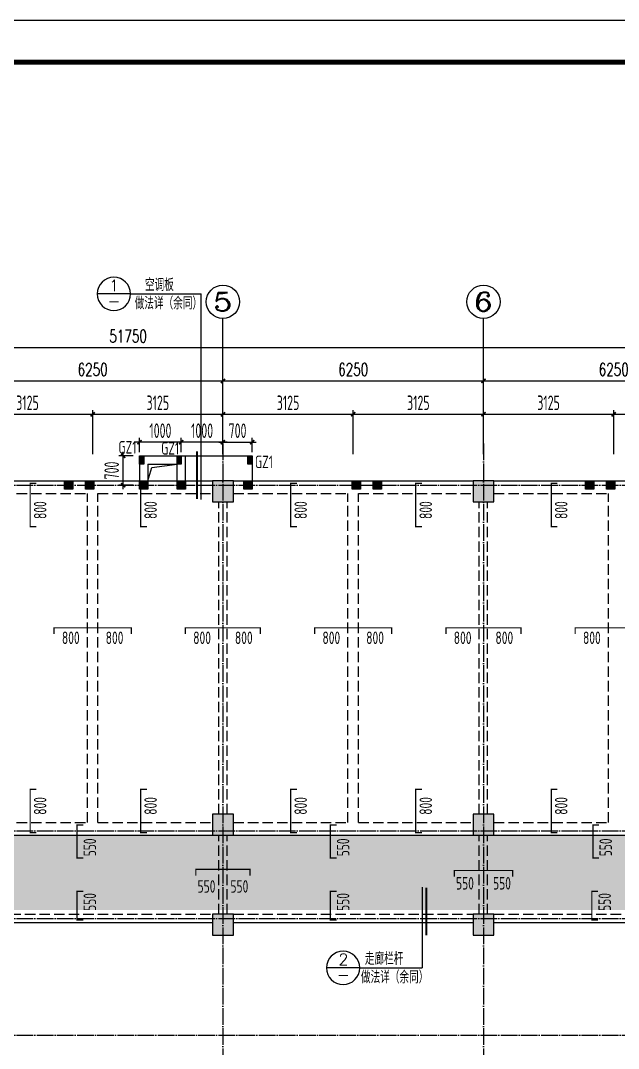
# Model space of a CAD drawing. Extents: x 139600 to 234074, y -135459 to 284050.
# Drawn here: x 173395 to 187738, y 165379 to 190050 of the extents above; entities that cross this region are included whole.
import ezdxf
from ezdxf.enums import TextEntityAlignment as Align

# ---------------------------------------------------------------- set-up
doc = ezdxf.new("R2010")
doc.units = 0
doc.header["$LTSCALE"] = 100
for name, pattern in [('DASHED', [0.75, 0.5, -0.25]), ('DOTE', [2.42, 2, -0.2, 0.02, -0.2]), ('HIDDEN', [7, 5, -2])]:
    doc.linetypes.add(name, pattern=pattern)
doc.layers.get('0').update_dxf_attribs({"linetype": 'CONTINUOUS'})
doc.layers.get('Defpoints').update_dxf_attribs({"linetype": 'CONTINUOUS'})
for name, color, linetype in [('AXIS', 3, 'CONTINUOUS'), ('AXIS_TEXT', 7, 'CONTINUOUS'), ('BEAM', 4, 'DASHED'), ('BEAM_CON', 4, 'CONTINUOUS'), ('B挑板&檐线', 6, 'CONTINUOUS'), ('B板筋标注', 7, 'CONTINUOUS'), ('B板细部尺寸标注', 9, 'CONTINUOUS'), ('COLU', 7, 'CONTINUOUS'), ('DOTE', 8, 'DOTE'), ('D大样&索引', 7, 'CONTINUOUS'), ('D洞口边线', 6, 'CONTINUOUS'), ('FSK_FREIN', 2, 'CONTINUOUS'), ('FSK_FTEXT', 4, 'CONTINUOUS'), ('GZ', 2, 'CONTINUOUS'), ('图框', 7, 'CONTINUOUS')]:
    doc.layers.add(name, color=color, linetype=linetype)
doc.styles.add('_TCH_AXIS', font='COMPLEX', dxfattribs={"bigfont": 'GBCBIG'})
doc.styles.add('_TCH_DIM', font='tssdeng.shx', dxfattribs={"width": 0.7, "bigfont": '1.shx'})
doc.styles.add('_TCH_DIM_T3', font='simplex_.ttf', dxfattribs={"width": 0.705882, "bigfont": 'GBCBIG'})
doc.styles.add('BW_Rein', font='Tssdeng.shx', dxfattribs={"width": 0.7, "bigfont": 'hztxt.shx'})
doc.styles.add('COMP', font='COMPLEX', dxfattribs={"bigfont": 'hztxt'})
doc.styles.add('COMPLEX', font='COMPLEX')
doc.styles.add('TSSD_Dimension', font='tssdeng.shx', dxfattribs={"width": 0.62, "bigfont": '1.shx'})
doc.styles.add('TSSD_Rein', font='Tssdeng.shx', dxfattribs={"width": 0.7, "bigfont": '1.shx'})
doc.dimstyles.new('_TCH_ARCH&&100', dxfattribs={"dimtxt": 297.5, "dimasz": 100, "dimexe": 250, "dimexo": 300, "dimgap": 126.25, "dimtad": 1, "dimdec": 0, "dimzin": 0, "dimdsep": 46, "dimtxsty": '_TCH_DIM_T3', "dimblk": 'ARCHTICK', "dimcen": 0.09, "dimclrt": 7, "dimazin": 2, "dimtfac": 1, "dimtdec": 0, "dimtix": 1, "dimtmove": 2, "dimatfit": 3, "dimfxl": 1, "dimtolj": 1, "dimtzin": 0, "dimarcsym": 0})
doc.dimstyles.new('TSSD_100_100', dxfattribs={"dimtxt": 350, "dimasz": 100, "dimexe": 100, "dimexo": 250, "dimgap": 100, "dimtad": 1, "dimdec": 0, "dimzin": 0, "dimdsep": 46, "dimtxsty": 'TSSD_Dimension', "dimblk": 'ARCHTICK', "dimblk1": 'ARCHTICK', "dimblk2": 'ARCHTICK', "dimcen": 0, "dimdle": 100, "dimclrt": 7, "dimadec": 0, "dimazin": 0, "dimtfac": 1, "dimtdec": 0, "dimtix": 1, "dimtmove": 2, "dimatfit": 3, "dimfxl": 1, "dimtolj": 1, "dimtzin": 0, "dimarcsym": 0})
doc.dimstyles.new('TSSD_100_100$0', dxfattribs={"dimtxt": 350, "dimasz": 150, "dimexe": 100, "dimexo": 50, "dimgap": 100, "dimtad": 1, "dimdec": 0, "dimzin": 0, "dimdsep": 46, "dimtxsty": 'TSSD_Rein', "dimblk": 'OBLIQUE', "dimcen": 0, "dimdle": 100, "dimclrt": 7, "dimadec": 0, "dimazin": 0, "dimtfac": 1, "dimtdec": 0, "dimtix": 1, "dimtmove": 2, "dimatfit": 3, "dimfxl": 250, "dimtolj": 1, "dimtzin": 0, "dimarcsym": 0})

# ---------------------------------------------------------------- blocks, each defined once
blk = doc.blocks.new('_AXISO')
blk.add_circle((0, 0), 0.5)
at = {"layer": 'AXIS_TEXT', "style": 'COMPLEX', "width": 1.041667}
blk.add_attdef('A', text='', height=0.56, dxfattribs=at).set_placement((-0.25, -0.28), (0.25, -0.28), align=Align.FIT)
blk = doc.blocks.new('_ArchTick')
at = {"color": 0, "linetype": 'ByBlock', "const_width": 0.4}
blk.add_lwpolyline([(-0.5, -0.5), (0.5, 0.5)], dxfattribs=at)
blk = doc.blocks.new('*D317')
at = {"layer": 'AXIS', "color": 0, "lineweight": -2}
for p, q in [((172000, 180200), (172000, 181650)), ((178250, 180200), (178250, 181650)), ((172000, 181400), (178250, 181400))]:
    blk.add_line(p, q, dxfattribs=at)
at = {"layer": 'Defpoints', "color": 0}
for p in [(178250, 181400), (172000, 179900), (178250, 179900)]:
    blk.add_point(p, dxfattribs=at)
at = {"layer": 'AXIS', "color": 0, "lineweight": -2, "xscale": 100, "yscale": 100, "zscale": 100, "rotation": 180}
blk.add_blockref('_ArchTick', (172000, 181400), dxfattribs=at)
at = {"layer": 'AXIS', "color": 0, "lineweight": -2, "xscale": 100, "yscale": 100, "zscale": 100}
blk.add_blockref('_ArchTick', (178250, 181400), dxfattribs=at)
at = {"layer": 'AXIS', "color": 7, "insert": (175125, 181675), "char_height": 297.5, "attachment_point": 5, "style": '_TCH_DIM_T3'}
blk.add_mtext('\\A1;6250', dxfattribs=at)
blk = doc.blocks.new('*D318')
at = {"layer": 'AXIS', "color": 0, "lineweight": -2}
for p, q in [((178250, 180200), (178250, 181650)), ((184500, 180200), (184500, 181650)), ((178250, 181400), (184500, 181400))]:
    blk.add_line(p, q, dxfattribs=at)
at = {"layer": 'Defpoints', "color": 0}
for p in [(184500, 181400), (178250, 179900), (184500, 179900)]:
    blk.add_point(p, dxfattribs=at)
at = {"layer": 'AXIS', "color": 0, "lineweight": -2, "xscale": 100, "yscale": 100, "zscale": 100, "rotation": 180}
blk.add_blockref('_ArchTick', (178250, 181400), dxfattribs=at)
at = {"layer": 'AXIS', "color": 0, "lineweight": -2, "xscale": 100, "yscale": 100, "zscale": 100}
blk.add_blockref('_ArchTick', (184500, 181400), dxfattribs=at)
at = {"layer": 'AXIS', "color": 7, "insert": (181375, 181675), "char_height": 297.5, "attachment_point": 5, "style": '_TCH_DIM_T3'}
blk.add_mtext('\\A1;6250', dxfattribs=at)
blk = doc.blocks.new('*D319')
at = {"layer": 'AXIS', "color": 0, "lineweight": -2}
for p, q in [((184500, 180200), (184500, 181650)), ((190750, 180200), (190750, 181650)), ((184500, 181400), (190750, 181400))]:
    blk.add_line(p, q, dxfattribs=at)
at = {"layer": 'Defpoints', "color": 0}
for p in [(190750, 181400), (184500, 179900), (190750, 179900)]:
    blk.add_point(p, dxfattribs=at)
at = {"layer": 'AXIS', "color": 0, "lineweight": -2, "xscale": 100, "yscale": 100, "zscale": 100, "rotation": 180}
blk.add_blockref('_ArchTick', (184500, 181400), dxfattribs=at)
at = {"layer": 'AXIS', "color": 0, "lineweight": -2, "xscale": 100, "yscale": 100, "zscale": 100}
blk.add_blockref('_ArchTick', (190750, 181400), dxfattribs=at)
at = {"layer": 'AXIS', "color": 7, "insert": (187625, 181675), "char_height": 297.5, "attachment_point": 5, "style": '_TCH_DIM_T3'}
blk.add_mtext('\\A1;6250', dxfattribs=at)
blk = doc.blocks.new('*D327')
at = {"layer": 'AXIS', "color": 0, "lineweight": -2}
for p, q in [((150100, 180200), (150100, 182450)), ((201850, 180200), (201850, 182450)), ((150100, 182200), (201850, 182200))]:
    blk.add_line(p, q, dxfattribs=at)
at = {"layer": 'Defpoints', "color": 0}
for p in [(201850, 182200), (150100, 179900), (201850, 179900)]:
    blk.add_point(p, dxfattribs=at)
at = {"layer": 'AXIS', "color": 0, "lineweight": -2, "xscale": 100, "yscale": 100, "zscale": 100, "rotation": 180}
blk.add_blockref('_ArchTick', (150100, 182200), dxfattribs=at)
at = {"layer": 'AXIS', "color": 0, "lineweight": -2, "xscale": 100, "yscale": 100, "zscale": 100}
blk.add_blockref('_ArchTick', (201850, 182200), dxfattribs=at)
at = {"layer": 'AXIS', "color": 7, "insert": (175975, 182475), "char_height": 297.5, "attachment_point": 5, "style": '_TCH_DIM_T3'}
blk.add_mtext('\\A1;51750', dxfattribs=at)
blk = doc.blocks.new('*D346')
at = {"layer": 'B板细部尺寸标注', "color": 0, "lineweight": -2}
for p, q in [((181275, 180600), (184600, 180600)), ((181375, 179645), (181375, 180700)), ((184500, 179645), (184500, 180700))]:
    blk.add_line(p, q, dxfattribs=at)
at = {"layer": 'Defpoints', "color": 0}
for p in [(184500, 180600), (181375, 179395), (184500, 179395)]:
    blk.add_point(p, dxfattribs=at)
at = {"layer": 'B板细部尺寸标注', "color": 0, "lineweight": -2, "xscale": 100, "yscale": 100, "zscale": 100, "rotation": 180}
blk.add_blockref('_ArchTick', (181375, 180600), dxfattribs=at)
at = {"layer": 'B板细部尺寸标注', "color": 0, "lineweight": -2, "xscale": 100, "yscale": 100, "zscale": 100}
blk.add_blockref('_ArchTick', (184500, 180600), dxfattribs=at)
at = {"layer": 'B板细部尺寸标注', "color": 7, "insert": (182938, 180875), "char_height": 350, "attachment_point": 5, "style": 'TSSD_Dimension'}
blk.add_mtext('\\A1;3125', dxfattribs=at)
blk = doc.blocks.new('*D347')
at = {"layer": 'B板细部尺寸标注', "color": 0, "lineweight": -2}
for p, q in [((178150, 180600), (181475, 180600)), ((178250, 179645), (178250, 180700)), ((181375, 179645), (181375, 180700))]:
    blk.add_line(p, q, dxfattribs=at)
at = {"layer": 'Defpoints', "color": 0}
for p in [(181375, 180600), (178250, 179395), (181375, 179395)]:
    blk.add_point(p, dxfattribs=at)
at = {"layer": 'B板细部尺寸标注', "color": 0, "lineweight": -2, "xscale": 100, "yscale": 100, "zscale": 100, "rotation": 180}
blk.add_blockref('_ArchTick', (178250, 180600), dxfattribs=at)
at = {"layer": 'B板细部尺寸标注', "color": 0, "lineweight": -2, "xscale": 100, "yscale": 100, "zscale": 100}
blk.add_blockref('_ArchTick', (181375, 180600), dxfattribs=at)
at = {"layer": 'B板细部尺寸标注', "color": 7, "insert": (179812, 180875), "char_height": 350, "attachment_point": 5, "style": 'TSSD_Dimension'}
blk.add_mtext('\\A1;3125', dxfattribs=at)
blk = doc.blocks.new('*D348')
at = {"layer": 'B板细部尺寸标注', "color": 0, "lineweight": -2}
for p, q in [((187525, 180600), (190850, 180600)), ((187625, 179645), (187625, 180700)), ((190750, 179645), (190750, 180700))]:
    blk.add_line(p, q, dxfattribs=at)
at = {"layer": 'Defpoints', "color": 0}
for p in [(190750, 180600), (187625, 179395), (190750, 179395)]:
    blk.add_point(p, dxfattribs=at)
at = {"layer": 'B板细部尺寸标注', "color": 0, "lineweight": -2, "xscale": 100, "yscale": 100, "zscale": 100, "rotation": 180}
blk.add_blockref('_ArchTick', (187625, 180600), dxfattribs=at)
at = {"layer": 'B板细部尺寸标注', "color": 0, "lineweight": -2, "xscale": 100, "yscale": 100, "zscale": 100}
blk.add_blockref('_ArchTick', (190750, 180600), dxfattribs=at)
at = {"layer": 'B板细部尺寸标注', "color": 7, "insert": (189188, 180875), "char_height": 350, "attachment_point": 5, "style": 'TSSD_Dimension'}
blk.add_mtext('\\A1;3125', dxfattribs=at)
blk = doc.blocks.new('*D349')
at = {"layer": 'B板细部尺寸标注', "color": 0, "lineweight": -2}
for p, q in [((184400, 180600), (187725, 180600)), ((184500, 179645), (184500, 180700)), ((187625, 179645), (187625, 180700))]:
    blk.add_line(p, q, dxfattribs=at)
at = {"layer": 'Defpoints', "color": 0}
for p in [(187625, 180600), (184500, 179395), (187625, 179395)]:
    blk.add_point(p, dxfattribs=at)
at = {"layer": 'B板细部尺寸标注', "color": 0, "lineweight": -2, "xscale": 100, "yscale": 100, "zscale": 100, "rotation": 180}
blk.add_blockref('_ArchTick', (184500, 180600), dxfattribs=at)
at = {"layer": 'B板细部尺寸标注', "color": 0, "lineweight": -2, "xscale": 100, "yscale": 100, "zscale": 100}
blk.add_blockref('_ArchTick', (187625, 180600), dxfattribs=at)
at = {"layer": 'B板细部尺寸标注', "color": 7, "insert": (186062, 180875), "char_height": 350, "attachment_point": 5, "style": 'TSSD_Dimension'}
blk.add_mtext('\\A1;3125', dxfattribs=at)
blk = doc.blocks.new('*D483')
at = {"layer": 'B板细部尺寸标注', "color": 0, "lineweight": -2}
for p, q in [((175025, 180600), (178350, 180600)), ((175125, 179645), (175125, 180700)), ((178250, 179645), (178250, 180700))]:
    blk.add_line(p, q, dxfattribs=at)
at = {"layer": 'Defpoints', "color": 0}
for p in [(178250, 180600), (175125, 179395), (178250, 179395)]:
    blk.add_point(p, dxfattribs=at)
at = {"layer": 'B板细部尺寸标注', "color": 0, "lineweight": -2, "xscale": 100, "yscale": 100, "zscale": 100, "rotation": 180}
blk.add_blockref('_ArchTick', (175125, 180600), dxfattribs=at)
at = {"layer": 'B板细部尺寸标注', "color": 0, "lineweight": -2, "xscale": 100, "yscale": 100, "zscale": 100}
blk.add_blockref('_ArchTick', (178250, 180600), dxfattribs=at)
at = {"layer": 'B板细部尺寸标注', "color": 7, "insert": (176688, 180875), "char_height": 350, "attachment_point": 5, "style": 'TSSD_Dimension'}
blk.add_mtext('\\A1;3125', dxfattribs=at)
blk = doc.blocks.new('*D484')
at = {"layer": 'B板细部尺寸标注', "color": 0, "lineweight": -2}
for p, q in [((171900, 180600), (175225, 180600)), ((172000, 179645), (172000, 180700)), ((175125, 179645), (175125, 180700))]:
    blk.add_line(p, q, dxfattribs=at)
at = {"layer": 'Defpoints', "color": 0}
for p in [(175125, 180600), (172000, 179395), (175125, 179395)]:
    blk.add_point(p, dxfattribs=at)
at = {"layer": 'B板细部尺寸标注', "color": 0, "lineweight": -2, "xscale": 100, "yscale": 100, "zscale": 100, "rotation": 180}
blk.add_blockref('_ArchTick', (172000, 180600), dxfattribs=at)
at = {"layer": 'B板细部尺寸标注', "color": 0, "lineweight": -2, "xscale": 100, "yscale": 100, "zscale": 100}
blk.add_blockref('_ArchTick', (175125, 180600), dxfattribs=at)
at = {"layer": 'B板细部尺寸标注', "color": 7, "insert": (173562, 180875), "char_height": 350, "attachment_point": 5, "style": 'TSSD_Dimension'}
blk.add_mtext('\\A1;3125', dxfattribs=at)
blk = doc.blocks.new('A$C000F6301')
at = {"layer": 'D大样&索引', "color": 6}
blk.add_line((0, 0), (800, 0), dxfattribs=at)
blk.add_circle((400, 0), 400, dxfattribs=at)
blk = doc.blocks.new('A2+1_2')
at = {"layer": '图框'}
blk.add_lwpolyline([(0, 0), (89100, 0), (89100, 42000), (0, 42000)], close=True, dxfattribs=at)
at = {"layer": '图框', "const_width": 120}
blk.add_lwpolyline([(2500, 1000), (88100, 1000), (88100, 41000), (2500, 41000)], close=True, dxfattribs=at)
blk = doc.blocks.new('*D1745')
at = {"layer": 'B板细部尺寸标注', "color": 0, "lineweight": -2}
for p, q in [((175856, 178800), (175856, 179700)), ((176100, 179600), (175756, 179600)), ((176100, 178900), (175756, 178900))]:
    blk.add_line(p, q, dxfattribs=at)
at = {"layer": 'Defpoints', "color": 0}
for p in [(175856, 179600), (176350, 179600), (176350, 178900)]:
    blk.add_point(p, dxfattribs=at)
at = {"layer": 'B板细部尺寸标注', "color": 0, "lineweight": -2, "xscale": 100, "yscale": 100, "zscale": 100}
for p, rotation in [((175856, 179600), 90), ((175856, 178900), 270)]:
    blk.add_blockref('_ArchTick', p, dxfattribs=dict(at, rotation=rotation))
at = {"layer": 'B板细部尺寸标注', "color": 7, "insert": (175581, 179250), "char_height": 350, "attachment_point": 5, "rotation": 90, "style": 'TSSD_Dimension'}
blk.add_mtext('\\A1;700', dxfattribs=at)
blk = doc.blocks.new('*D1746')
at = {"layer": 'B板细部尺寸标注', "color": 0, "lineweight": -2}
for p, q in [((178150, 179931), (179050, 179931)), ((178250, 179693), (178250, 180031)), ((178950, 179693), (178950, 180031))]:
    blk.add_line(p, q, dxfattribs=at)
at = {"layer": 'Defpoints', "color": 0}
for p in [(178950, 179931), (178250, 179443), (178950, 179443)]:
    blk.add_point(p, dxfattribs=at)
at = {"layer": 'B板细部尺寸标注', "color": 0, "lineweight": -2, "xscale": 100, "yscale": 100, "zscale": 100, "rotation": 180}
blk.add_blockref('_ArchTick', (178250, 179931), dxfattribs=at)
at = {"layer": 'B板细部尺寸标注', "color": 0, "lineweight": -2, "xscale": 100, "yscale": 100, "zscale": 100}
blk.add_blockref('_ArchTick', (178950, 179931), dxfattribs=at)
at = {"layer": 'B板细部尺寸标注', "color": 7, "insert": (178600, 180206), "char_height": 350, "attachment_point": 5, "style": 'TSSD_Dimension'}
blk.add_mtext('\\A1;700', dxfattribs=at)
blk = doc.blocks.new('*D1747')
at = {"layer": 'B板细部尺寸标注', "color": 0, "lineweight": -2}
for p, q in [((178350, 179931), (177150, 179931)), ((177250, 179693), (177250, 180031)), ((178250, 179693), (178250, 180031))]:
    blk.add_line(p, q, dxfattribs=at)
at = {"layer": 'Defpoints', "color": 0}
for p in [(177250, 179931), (177250, 179443), (178250, 179443)]:
    blk.add_point(p, dxfattribs=at)
at = {"layer": 'B板细部尺寸标注', "color": 0, "lineweight": -2, "xscale": 100, "yscale": 100, "zscale": 100, "rotation": 180}
blk.add_blockref('_ArchTick', (177250, 179931), dxfattribs=at)
at = {"layer": 'B板细部尺寸标注', "color": 0, "lineweight": -2, "xscale": 100, "yscale": 100, "zscale": 100}
blk.add_blockref('_ArchTick', (178250, 179931), dxfattribs=at)
at = {"layer": 'B板细部尺寸标注', "color": 7, "insert": (177750, 180206), "char_height": 350, "attachment_point": 5, "style": 'TSSD_Dimension'}
blk.add_mtext('\\A1;1000', dxfattribs=at)
blk = doc.blocks.new('*D1748')
at = {"layer": 'B板细部尺寸标注', "color": 0, "lineweight": -2}
for p, q in [((177350, 179931), (176150, 179931)), ((176250, 179693), (176250, 180031)), ((177250, 179693), (177250, 180031))]:
    blk.add_line(p, q, dxfattribs=at)
at = {"layer": 'Defpoints', "color": 0}
for p in [(176250, 179931), (176250, 179443), (177250, 179443)]:
    blk.add_point(p, dxfattribs=at)
at = {"layer": 'B板细部尺寸标注', "color": 0, "lineweight": -2, "xscale": 100, "yscale": 100, "zscale": 100, "rotation": 180}
blk.add_blockref('_ArchTick', (176250, 179931), dxfattribs=at)
at = {"layer": 'B板细部尺寸标注', "color": 0, "lineweight": -2, "xscale": 100, "yscale": 100, "zscale": 100}
blk.add_blockref('_ArchTick', (177250, 179931), dxfattribs=at)
at = {"layer": 'B板细部尺寸标注', "color": 7, "insert": (176750, 180206), "char_height": 350, "attachment_point": 5, "style": 'TSSD_Dimension'}
blk.add_mtext('\\A1;1000', dxfattribs=at)
blk = doc.blocks.new('GZ')
at = {"layer": 'GZ'}
blk.add_hatch(color=252, dxfattribs=at).paths.add_polyline_path([(200, 0), (0, 0), (0, 200), (200, 200)])
at = {"layer": 'GZ', "color": 2}
blk.add_lwpolyline([(200, 0), (0, 0), (0, 200), (200, 200)], close=True, dxfattribs=at)
blk = doc.blocks.new('GZ1')
at = {"layer": 'GZ'}
blk.add_hatch(color=252, dxfattribs=at).paths.add_polyline_path([(100, 200), (0, 200), (0, 0), (100, 0)])
at = {"layer": 'GZ', "color": 2}
blk.add_lwpolyline([(100, 0), (0, 0), (0, 200), (100, 200)], close=True, dxfattribs=at)
blk = doc.blocks.new('A$C7B5C40C7')
at = {"layer": 'GZ'}
for name, p in [('GZ1', (26250, 400)), ('GZ1', (27150, 400)), ('GZ1', (28850, 400)), ('GZ', (24450, -200)), ('GZ', (24950, -200)), ('GZ', (31350, -200)), ('GZ', (31850, -200)), ('GZ', (36950, -200)), ('GZ', (37450, -200)), ('GZ', (26250, -200)), ('GZ', (27150, -200)), ('GZ', (28750, -200))]:
    blk.add_blockref(name, p, dxfattribs=at)
at = {"layer": 'GZ', "color": 2, "style": '_TCH_DIM', "width": 0.705882}
for p in [(25744, 657), (26769, 632), (29019, 307)]:
    blk.add_text('GZ1', height=300, dxfattribs=at).set_placement(p)

msp = doc.modelspace()

# ---------------------------------------------------------------- hatches: boundary and pattern name
at = {"layer": 'B板筋标注'}
h = msp.add_hatch(dxfattribs=at)
h.set_pattern_fill('CROSS', color=6, scale=50, style=0)
h.set_pattern_definition([(0, (150000, 282000), (317.5, 317.5), [158.75, -476.25]), (90, (150079.38, 281920.62), (-317.5, 317.5), [158.75, -476.25])])
h.paths.add_polyline_path([(150300, 168700), (190650, 168700), (190650, 168500), (201750, 168500), (201750, 170500), (197750, 170500), (197750, 170800), (190950, 170800), (190950, 170500), (150300, 170500)])
at = {"layer": 'COLU'}
for points in [[(178500, 178500), (178500, 179000), (178000, 179000), (178000, 178500)], [(184750, 178500), (184750, 179000), (184250, 179000), (184250, 178500)], [(178500, 170500), (178500, 171000), (178000, 171000), (178000, 170500)], [(184750, 170500), (184750, 171000), (184250, 171000), (184250, 170500)], [(178500, 168100), (178500, 168600), (178000, 168600), (178000, 168100)], [(184750, 168100), (184750, 168600), (184250, 168600), (184250, 168100)]]:
    msp.add_hatch(color=251, dxfattribs=at).paths.add_polyline_path(points)

# ---------------------------------------------------------------- linework, layer by layer
at = {"layer": 'AXIS'}
for p, q in [((178250, 179900), (178250, 182900)), ((184500, 179900), (184500, 182900))]:
    msp.add_line(p, q, dxfattribs=at)
at = {"layer": 'BEAM', "linetype": 'HIDDEN', "ltscale": 0.5}
for p, q in [((172250, 178700), (175000, 178700)), ((175000, 170800), (175000, 178700)), ((175250, 170800), (175250, 178700)), ((175250, 178700), (178000, 178700)), ((178500, 178700), (181250, 178700)), ((181250, 170800), (181250, 178700)), ((181500, 170800), (181500, 178700)), ((181500, 178700), (184250, 178700)), ((184750, 178700), (187500, 178700)), ((187500, 170800), (187500, 178700)), ((178150, 171000), (178150, 178500)), ((178350, 171000), (178350, 178500)), ((184400, 171000), (184400, 178500)), ((184600, 171000), (184600, 178500)), ((172250, 170800), (175000, 170800)), ((175250, 170800), (178000, 170800)), ((178500, 170800), (181250, 170800)), ((181500, 170800), (184250, 170800)), ((184750, 170800), (187500, 170800)), ((178150, 168600), (178150, 170500)), ((178350, 168600), (178350, 170500)), ((184400, 168600), (184400, 170500)), ((184600, 168600), (184600, 170500)), ((172100, 168600), (178000, 168600)), ((178500, 168600), (184250, 168600)), ((184750, 168600), (190651.7, 168600))]:
    msp.add_line(p, q, dxfattribs=at)
at = {"layer": 'BEAM_CON'}
for p, q in [((176250, 179600), (177350, 179600)), ((176250, 179600), (176250, 179000)), ((176450, 179400), (177150, 179400)), ((176450, 179400), (176450, 179000)), ((177150, 179000), (177150, 179400)), ((177350, 179000), (177350, 179600)), ((172250, 179000), (176250, 179000)), ((176450, 179000), (177150, 179000)), ((177350, 179000), (178000, 179000)), ((178500, 179000), (184250, 179000)), ((184750, 179000), (188750, 179000)), ((172250, 170500), (178000, 170500)), ((178500, 170500), (184250, 170500)), ((184750, 170500), (190650, 170500)), ((172100, 168400), (178000, 168400)), ((178500, 168400), (184250, 168400)), ((184750, 168400), (190650, 168400))]:
    msp.add_line(p, q, dxfattribs=at)
at = {"layer": 'B挑板&檐线'}
msp.add_lwpolyline([(177350, 179000), (177350, 179600), (178950, 179600), (178950, 179000)], dxfattribs=at)
at = {"layer": 'COLU'}
for points in [[(178500, 178500), (178500, 179000), (178000, 179000), (178000, 178500)], [(184750, 178500), (184750, 179000), (184250, 179000), (184250, 178500)], [(178500, 170500), (178500, 171000), (178000, 171000), (178000, 170500)], [(184750, 170500), (184750, 171000), (184250, 171000), (184250, 170500)], [(178500, 168100), (178500, 168600), (178000, 168600), (178000, 168100)], [(184750, 168100), (184750, 168600), (184250, 168600), (184250, 168100)]]:
    msp.add_lwpolyline(points, close=True, dxfattribs=at)
at = {"layer": 'DOTE', "ltscale": 2}
for p, q in [((178250, 179900), (178250, 164400)), ((184500, 179900), (184500, 164400)), ((149100, 178900), (203300, 178900)), ((149100, 170600), (203300, 170600)), ((149100, 168500), (203300, 168500)), ((149100, 165700), (203300, 165700))]:
    msp.add_line(p, q, dxfattribs=at)
at = {"layer": 'D大样&索引', "color": 6}
for p, q in [((176033.1, 183487.5), (177729.4, 183487.5)), ((177729.4, 178553.4), (177729.4, 183487.5)), ((183025.4, 169246.6), (183025.4, 167312.5)), ((181533.1, 167312.5), (183025.4, 167312.5))]:
    msp.add_line(p, q, dxfattribs=at)
at = {"layer": 'D大样&索引', "color": 6, "const_width": 50}
for points in [[(177625.6, 179708.9), (177625.6, 178563.7)], [(183129.3, 168091.1), (183129.3, 169236.3)]]:
    msp.add_lwpolyline(points, dxfattribs=at)
at = {"layer": 'D洞口边线'}
msp.add_lwpolyline([(176450, 179000), (176545.8, 179320.8), (177150, 179400)], dxfattribs=at)
at = {"layer": 'FSK_FREIN', "const_width": 30}
for points in [[(173775, 177900), (173625, 177900), (173625, 178940), (173775, 178940)], [(176425, 177900), (176275, 177900), (176275, 178940), (176425, 178940)], [(180025, 177900), (179875, 177900), (179875, 178940), (180025, 178940)], [(183025, 177900), (182875, 177900), (182875, 178940), (183025, 178940)], [(186275, 177900), (186125, 177900), (186125, 178940), (186275, 178940)], [(174200, 175325), (174200, 175475), (176050, 175475), (176050, 175325)], [(177350, 175325), (177350, 175475), (179150, 175475), (179150, 175325)], [(180450, 175325), (180450, 175475), (182300, 175475), (182300, 175325)], [(183600, 175325), (183600, 175475), (185400, 175475), (185400, 175325)], [(186700, 175325), (186700, 175475), (188550, 175475), (188550, 175325)], [(173775, 170560), (173625, 170560), (173625, 171600), (173775, 171600)], [(176425, 170560), (176275, 170560), (176275, 171600), (176425, 171600)], [(180025, 170560), (179875, 170560), (179875, 171600), (180025, 171600)], [(183025, 170560), (182875, 170560), (182875, 171600), (183025, 171600)], [(186275, 170560), (186125, 170560), (186125, 171600), (186275, 171600)], [(174900, 169950), (174750, 169950), (174750, 170740), (174900, 170740)], [(180975, 169950), (180825, 169950), (180825, 170740), (180975, 170740)], [(187275, 169950), (187125, 169950), (187125, 170740), (187275, 170740)], [(177600, 169525), (177600, 169675), (178900, 169675), (178900, 169525)], [(183800, 169500), (183800, 169650), (185200, 169650), (185200, 169500)], [(174900, 168460), (174750, 168460), (174750, 169150), (174900, 169150)], [(180975, 168460), (180825, 168460), (180825, 169150), (180975, 169150)], [(187250, 168460), (187100, 168460), (187100, 169150), (187250, 169150)]]:
    msp.add_lwpolyline(points, dxfattribs=at)

# ---------------------------------------------------------------- block references
msp.add_blockref('A2+1_2', (139600, 148050))
at = {"layer": 'AXIS'}
ref = msp.add_blockref('_AXISO', (178250, 183300), dxfattribs=dict(at, xscale=800, yscale=800, zscale=800))
ref.add_attrib('A', '5', dxfattribs={"layer": 'AXIS_TEXT', "height": 452.5, "style": '_TCH_AXIS', "width": 1.5}).set_placement((178023.7, 183073.7), (178476.3, 183073.7), align=Align.FIT)
ref = msp.add_blockref('_AXISO', (184500, 183300), dxfattribs=dict(at, xscale=800, yscale=800, zscale=800))
ref.add_attrib('A', '6', dxfattribs={"layer": 'AXIS_TEXT', "height": 452.5, "style": '_TCH_AXIS', "width": 1.5}).set_placement((184273.7, 183073.7), (184726.3, 183073.7), align=Align.FIT)
at = {"layer": 'D大样&索引', "xscale": -1}
for p in [(176033.1, 183487.5), (181533.1, 167312.5)]:
    msp.add_blockref('A$C000F6301', p, dxfattribs=at)
at = {"layer": 'GZ'}
msp.add_blockref('A$C7B5C40C7', (150000, 179000), dxfattribs=at)

# ---------------------------------------------------------------- texts
at = {"layer": 'D大样&索引', "color": 6, "style": 'COMP'}
for s, p in [('1', (175640.5, 183551.2)), ('-', (175638.3, 183182.9)), ('2', (181140.5, 167376.2)), ('-', (181138.3, 167007.9))]:
    msp.add_text(s, height=275, dxfattribs=at).set_placement(p, align=Align.CENTER)
at = {"layer": 'D大样&索引', "color": 6, "style": 'TSSD_Rein', "width": 0.7}
for s, p in [('空调板', (176379.5, 183558.2)), ('做法详（余同）', (176132.9, 183116.3)), ('走廊栏杆', (181654.5, 167383.2)), ('做法详（余同）', (181560, 166941.3))]:
    msp.add_text(s, height=300, dxfattribs=at).set_placement(p)
at = {"layer": 'FSK_FTEXT', "style": 'BW_Rein', "width": 0.7}
for p in [(173715, 178300), (176365, 178300), (179965, 178300), (182965, 178300), (186215, 178300), (173715, 171200), (176365, 171200), (179965, 171200), (182965, 171200), (186215, 171200)]:
    msp.add_text('800', height=300, rotation=90, dxfattribs=at).set_placement(p, align=Align.TOP_CENTER)
for p in [(174600, 175385), (175650, 175385), (177750, 175385), (178750, 175385), (180850, 175385), (181900, 175385), (184000, 175385), (185000, 175385), (187100, 175385)]:
    msp.add_text('800', height=300, dxfattribs=at).set_placement(p, align=Align.TOP_CENTER)
for p in [(174907.5, 170420), (180982.5, 170420), (187282.5, 170420)]:
    msp.add_text('550', height=300, rotation=90, dxfattribs=at).set_placement(p, align=Align.TOP_RIGHT)
for p in [(184270, 169492.5), (178070, 169417.5)]:
    msp.add_text('550', height=300, dxfattribs=at).set_placement(p, align=Align.TOP_RIGHT)
for p in [(184730, 169492.5), (178430, 169417.5)]:
    msp.add_text('550', height=300, dxfattribs=at).set_placement(p, align=Align.TOP_LEFT)
for p in [(174907.5, 168680), (180982.5, 168680), (187257.5, 168680)]:
    msp.add_text('550', height=300, rotation=90, dxfattribs=at).set_placement(p, align=Align.TOP_LEFT)

# ---------------------------------------------------------------- dimensions: what is measured, and where the dimension line sits
at = {"layer": 'AXIS'}
for p1, p2, distance, picture, middle in [((150100, 179900), (201850, 179900), 2300, '*D327', (175975, 182475)), ((172000, 179900), (178250, 179900), 1500, '*D317', (175125, 181675)), ((178250, 179900), (184500, 179900), 1500, '*D318', (181375, 181675)), ((184500, 179900), (190750, 179900), 1500, '*D319', (187625, 181675))]:
    dim = msp.add_aligned_dim(p1=p1, p2=p2, distance=distance, dimstyle='_TCH_ARCH&&100', dxfattribs=at)
    dim.commit()
    dim.dimension.update_dxf_attribs({"geometry": picture, "text_midpoint": middle})
at = {"layer": 'B板细部尺寸标注'}
for base, p1, p2, picture, middle in [((175125, 180600), (172000, 179394.9), (175125, 179394.9), '*D484', (173562.5, 180875)), ((178250, 180600), (175125, 179394.9), (178250, 179394.9), '*D483', (176687.5, 180875)), ((181375, 180600), (178250, 179394.9), (181375, 179394.9), '*D347', (179812.5, 180875)), ((184500, 180600), (181375, 179394.9), (184500, 179394.9), '*D346', (182937.5, 180875)), ((187625, 180600), (184500, 179394.9), (187625, 179394.9), '*D349', (186062.5, 180875)), ((190750, 180600), (187625, 179394.9), (190750, 179394.9), '*D348', (189187.5, 180875)), ((178950, 179930.7), (178250, 179442.7), (178950, 179442.7), '*D1746', (178600, 180205.7))]:
    dim = msp.add_linear_dim(base=base, p1=p1, p2=p2, dimstyle='TSSD_100_100', dxfattribs=at)
    dim.commit()
    dim.dimension.update_dxf_attribs({"geometry": picture, "text_midpoint": middle})
for base, p1, p2, picture, middle in [((176250, 179930.7), (177250, 179442.7), (176250, 179442.7), '*D1748', (176750, 180205.7)), ((177250, 179930.7), (178250, 179442.7), (177250, 179442.7), '*D1747', (177750, 180205.7))]:
    dim = msp.add_linear_dim(base=base, p1=p1, p2=p2, dimstyle='TSSD_100_100$0', override={"dimasz": 100, "dimexo": 250, "dimtxsty": 'TSSD_Dimension', "dimblk": 'ArchTick', "dimblk1": 'ArchTick', "dimblk2": 'ArchTick'}, dxfattribs=at)
    dim.commit()
    dim.dimension.update_dxf_attribs({"geometry": picture, "text_midpoint": middle})
dim = msp.add_linear_dim(base=(175856.2, 179600), p1=(176350.5, 178900), p2=(176350.5, 179600), angle=90, dimstyle='TSSD_100_100', dxfattribs=at)
dim.commit()
dim.dimension.update_dxf_attribs({"geometry": '*D1745', "text_midpoint": (175581.2, 179250)})

doc.saveas('drawing.dxf')
